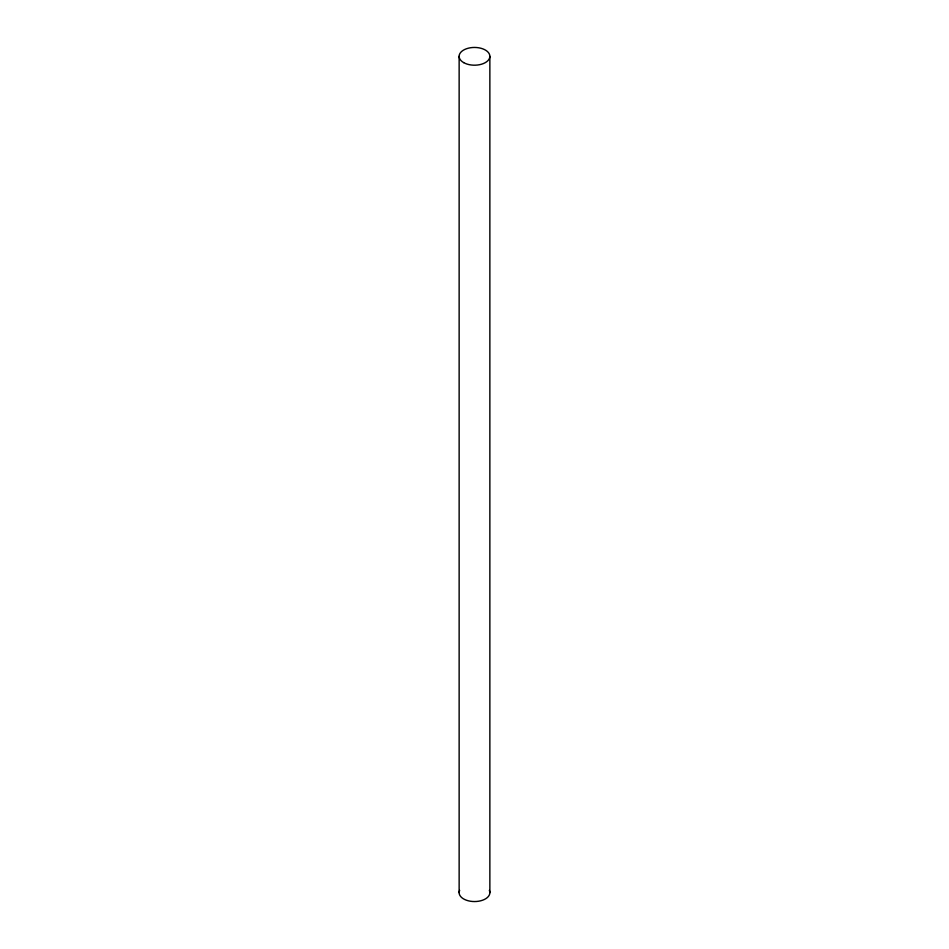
<?xml version="1.0" encoding="UTF-8"?>
<svg xmlns="http://www.w3.org/2000/svg" width="949" height="949" viewBox="0 0 949 949"><rect width="100%" height="100%" fill="white"/><g stroke="black" fill="none" stroke-linecap="round" stroke-linejoin="round"><path stroke-width="1.42" d="M489.862 56.323L489.862 892.677M459.138 56.323L459.138 892.677M489.34 890.387A15.362 8.873 0 0 1 474.5 901.55A15.362 8.873 0 0 1 459.66 890.387M463.634 62.598A15.362 8.873 0 0 0 489.34 58.613A15.362 8.873 0 0 0 470.526 47.747A15.362 8.873 0 0 0 463.634 62.598"/></g></svg>
